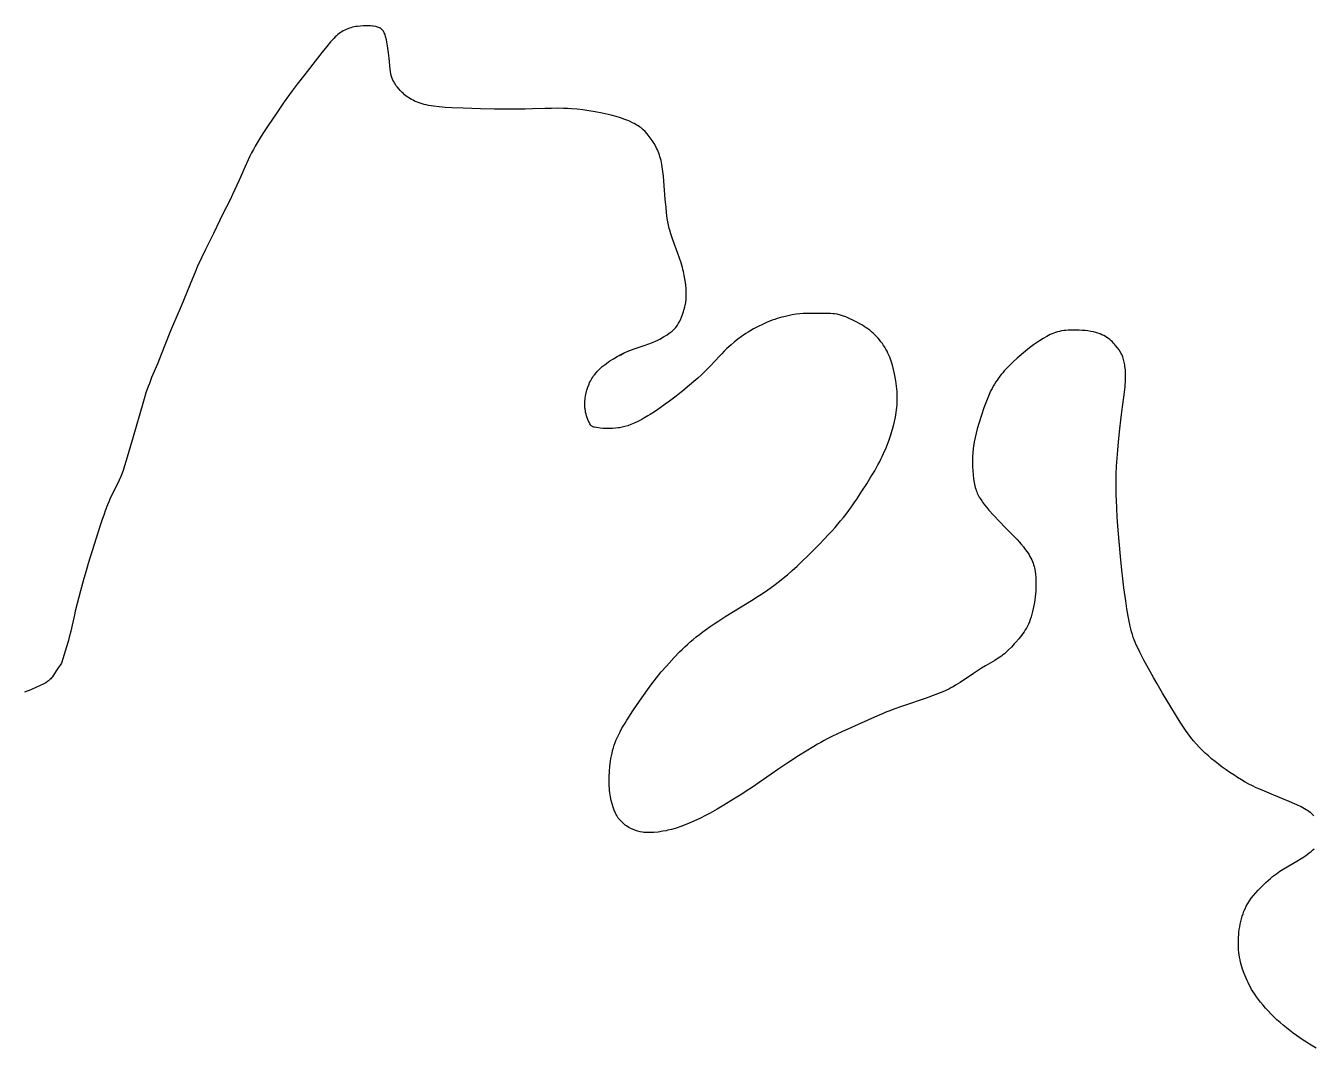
# Model space of a CAD drawing. Header units: millimetres. Extents: x 642261 to 742091, y 6812581 to 6930561.
# Drawn here: x 730612 to 732526, y 6910008 to 6911526 of the extents above; entities that cross this region are included whole.
import ezdxf

# ---------------------------------------------------------------- set-up
doc = ezdxf.new("R2010")
doc.units = ezdxf.units.MM
doc.layers.add('LimiteAreaMunicipio', color=10, linetype='Continuous')
doc.layers.add('LimiteRegional', color=10, linetype='Continuous')

# ---------------------------------------------------------------- blocks, each defined once
blk = doc.blocks.new('compartilhadora_AUTOCAD_OD_1_FMEBLOCK1')
at = {"layer": 'LimiteAreaMunicipio', "color": 7, "linetype": 'Continuous'}
for points in [[(7998.95305, 3128.81465), (7994.13215, 3131.66895), (7989.35445, 3134.62255), (7984.57845, 3137.69165), (7979.76225, 3140.89235), (7974.87595, 3144.23745), (7969.93655, 3147.72375), (7964.97285, 3151.34425), (7960.01345, 3155.09255), (7955.08715, 3158.96155), (7950.22285, 3162.94445), (7945.44915, 3167.03445), (7940.79485, 3171.22475), (7936.28695, 3175.50395), (7931.94605, 3179.84285), (7927.79065, 3184.20705), (7923.83955, 3188.56265), (7920.11145, 3192.87565), (7916.62495, 3197.11205), (7913.39895, 3201.23775), (7910.45205, 3205.21895), (7907.79475, 3209.03155), (7905.40445, 3212.69165), (7903.25045, 3216.22575), (7901.30185, 3219.66045), (7899.52795, 3223.02165), (7897.89795, 3226.33605), (7896.38115, 3229.62985), (7893.56995, 3236.25655), (7892.25245, 3239.61485), (7889.82525, 3246.42175), (7888.73075, 3249.86845), (7887.72565, 3253.34275), (7886.81775, 3256.84385), (7886.01445, 3260.37055), (7885.32195, 3263.92295), (7884.74105, 3267.50335), (7884.27085, 3271.11505), (7883.91055, 3274.76095), (7883.65925, 3278.44425), (7883.51655, 3282.16805), (7883.48135, 3285.93545), (7883.55295, 3289.74965), (7883.73095, 3293.61095), (7884.01655, 3297.50985), (7884.41125, 3301.43355), (7884.91675, 3305.36965), (7885.53445, 3309.30585), (7886.26595, 3313.22955), (7887.11285, 3317.12835), (7888.07675, 3320.98975), (7889.16405, 3324.80625), (7890.40115, 3328.58955), (7891.81935, 3332.35675), (7893.44995, 3336.12445), (7895.32405, 3339.90965), (7897.47315, 3343.72895), (7899.92845, 3347.59935), (7902.72125, 3351.53745), (7905.86395, 3355.54785), (7909.29335, 3359.58515), (7912.92735, 3363.59145), (7916.68405, 3367.50915), (7920.48125, 3371.28035), (7924.23695, 3374.84745), (7927.86905, 3378.15245), (7931.29555, 3381.13775), (7934.45675, 3383.76445), (7937.38255, 3386.06945), (7940.12525, 3388.10845), (7942.73735, 3389.93715), (7945.27105, 3391.61145), (7950.31265, 3394.71945), (7964.45135, 3403.05825), (7970.62695, 3406.79845), (7976.87815, 3410.73135), (7983.02935, 3414.81485), (7988.79955, 3418.94675), (7991.44575, 3420.99415), (7993.88135, 3423.00975), (7996.06805, 3424.97865)], [(7995.88405, 3473.81875), (7994.59765, 3475.20355), (7993.20035, 3476.56685), (7991.68725, 3477.91045), (7990.05345, 3479.23645), (7988.29095, 3480.54835), (7986.37925, 3481.85625), (7984.29485, 3483.17225), (7982.01415, 3484.50765), (7979.51355, 3485.87445), (7976.76975, 3487.28445), (7970.45755, 3490.28085), (7966.85155, 3491.88785), (7958.82695, 3495.31375), (7936.12285, 3504.50475), (7915.29825, 3513.41905), (7910.04695, 3515.85085), (7904.70455, 3518.45285), (7899.26385, 3521.25285), (7893.71735, 3524.27885), (7888.06635, 3527.54825), (7882.34435, 3531.03835), (7876.59345, 3534.71605), (7870.85555, 3538.54825), (7865.17255, 3542.50215), (7859.58655, 3546.54465), (7854.13935, 3550.64255), (7848.87295, 3554.76305), (7843.81885, 3558.88475), (7838.96665, 3563.03255), (7834.29515, 3567.24315), (7829.78345, 3571.55295), (7825.41065, 3575.99875), (7821.15575, 3580.61715), (7816.99785, 3585.44475), (7812.91575, 3590.51815), (7808.89375, 3595.85735), (7804.93655, 3601.41615), (7801.05395, 3607.13185), (7797.25575, 3612.94165), (7789.95175, 3624.59265), (7783.10315, 3635.86725), (7770.85575, 3656.23035), (7762.61815, 3670.21585), (7757.40435, 3679.31655), (7749.95135, 3692.73135), (7743.09895, 3705.47555), (7737.02345, 3717.16435), (7733.44345, 3724.52595), (7731.79475, 3728.17295), (7730.24025, 3731.84055), (7728.78005, 3735.56105), (7727.41395, 3739.36685), (7726.14015, 3743.28845), (7724.94875, 3747.34885), (7723.82785, 3751.56925), (7722.76575, 3755.97045), (7721.75065, 3760.57365), (7719.81385, 3770.47125), (7717.92605, 3781.42115), (7716.06375, 3793.37055), (7715.15605, 3799.63755), (7713.41715, 3812.58425), (7711.82025, 3825.85205), (7710.39715, 3839.20135), (7708.51365, 3859.17425), (7705.11715, 3898.24485), (7703.63095, 3917.45105), (7702.83555, 3930.33455), (7702.25605, 3943.34705), (7702.05655, 3949.86345), (7701.85265, 3962.80565), (7701.92805, 3975.47995), (7702.07765, 3981.66125), (7702.60365, 3993.68315), (7703.39675, 4005.48275), (7704.40985, 4017.37115), (7705.59595, 4029.65945), (7707.59655, 4049.03725), (7709.00895, 4061.92505), (7710.42915, 4074.14485), (7711.80925, 4085.16195), (7714.20245, 4103.38395), (7715.07495, 4111.08425), (7715.39935, 4114.69405), (7715.63955, 4118.18015), (7715.88065, 4124.78775), (7715.89135, 4127.90335), (7715.71725, 4133.74315), (7715.54245, 4136.46165), (7715.04045, 4141.48355), (7714.71625, 4143.79685), (7713.91285, 4148.08875), (7713.42975, 4150.09305), (7712.29065, 4153.88205), (7711.63085, 4155.69225), (7710.11955, 4159.20125), (7709.26235, 4160.91635), (7707.33005, 4164.30755), (7706.24905, 4165.99925), (7703.84275, 4169.41405), (7701.08975, 4172.89815), (7699.57385, 4174.64855), (7697.95985, 4176.39005), (7696.24375, 4178.11195), (7694.42165, 4179.80355), (7692.48965, 4181.45375), (7690.44385, 4183.05225), (7688.27735, 4184.58835), (7685.97145, 4186.05385), (7683.50465, 4187.44105), (7680.85525, 4188.74175), (7678.00185, 4189.94845), (7674.92255, 4191.05315), (7671.59605, 4192.04815), (7668.00065, 4192.92535), (7664.12965, 4193.67865), (7660.03585, 4194.30845), (7655.78705, 4194.81675), (7651.45095, 4195.20535), (7647.09515, 4195.47625), (7642.78745, 4195.63155), (7638.59555, 4195.67305), (7634.58715, 4195.60275), (7630.81435, 4195.42235), (7627.26725, 4195.13205), (7623.91995, 4194.73175), (7620.74685, 4194.22155), (7617.72225, 4193.60115), (7614.82035, 4192.87065), (7612.01585, 4192.02995), (7609.28275, 4191.07895), (7606.59735, 4190.01785), (7603.94335, 4188.84745), (7601.30635, 4187.56915), (7598.67195, 4186.18355), (7593.35345, 4183.09605), (7587.87275, 4179.59375), (7582.14525, 4175.68805), (7579.19925, 4173.59035), (7573.18565, 4169.11915), (7570.13555, 4166.75135), (7563.99205, 4161.76635), (7557.85655, 4156.48615), (7554.82555, 4153.76995), (7548.91085, 4148.26895), (7546.05655, 4145.51755), (7540.62765, 4140.09595), (7535.64105, 4134.84045), (7533.30715, 4132.23625), (7531.07045, 4129.61635), (7528.92405, 4126.95715), (7526.86095, 4124.23535), (7524.87465, 4121.42715), (7522.95785, 4118.50915), (7521.10455, 4115.46355), (7519.31105, 4112.29535), (7517.57455, 4109.01535), (7515.89205, 4105.63445), (7514.26045, 4102.16325), (7511.13875, 4094.99355), (7508.18665, 4087.59365), (7505.40025, 4080.08575), (7501.56405, 4068.96085), (7498.18685, 4058.46485), (7495.30165, 4048.72845), (7493.65295, 4042.42705), (7492.22405, 4036.09435), (7491.01575, 4029.61925), (7490.49535, 4026.34825), (7489.62465, 4019.81355), (7488.98425, 4013.38765), (7488.57815, 4007.18465), (7488.46195, 4004.17535), (7488.39495, 3998.27995), (7488.53695, 3992.46155), (7488.87415, 3986.61505), (7489.39475, 3980.68425), (7490.09545, 3974.80765), (7490.97495, 3969.17255), (7491.48135, 3966.50415), (7492.62765, 3961.57525), (7493.27275, 3959.31745), (7493.97295, 3957.17265), (7494.73375, 3955.11985), (7495.56065, 3953.13865), (7496.45915, 3951.20825), (7498.49275, 3947.41765), (7499.63695, 3945.52005), (7502.16205, 3941.69985), (7503.52925, 3939.78155), (7506.43845, 3935.93875), (7509.53485, 3932.10155), (7512.77355, 3928.27785), (7519.66935, 3920.56465), (7529.09955, 3910.51165), (7537.03285, 3902.34965), (7548.82205, 3890.63455), (7554.64295, 3884.62685), (7558.50675, 3880.38275), (7560.41475, 3878.18415), (7564.13555, 3873.64545), (7565.92915, 3871.31005), (7569.33535, 3866.51905), (7570.92915, 3864.06975), (7572.43885, 3861.59535), (7573.85675, 3859.10685), (7575.17505, 3856.61575), (7576.38595, 3854.13275), (7577.48175, 3851.66915), (7578.45455, 3849.23605), (7579.29675, 3846.84445), (7580.00425, 3844.50075), (7580.58845, 3842.19275), (7581.06485, 3839.90375), (7581.44825, 3837.61665), (7581.99805, 3832.98085), (7582.35975, 3828.14985), (7582.61855, 3822.97925), (7582.71215, 3817.28615), (7582.66605, 3814.18345), (7582.32605, 3807.34525), (7582.00735, 3803.56165), (7581.57565, 3799.51875), (7581.03165, 3795.27135), (7580.37865, 3790.88965), (7579.62005, 3786.44435), (7578.75915, 3782.00565), (7577.79925, 3777.64435), (7576.74375, 3773.43045), (7575.59595, 3769.43495), (7574.35855, 3765.71035), (7573.03165, 3762.23935), (7571.61485, 3758.98685), (7570.10765, 3755.91795), (7568.50965, 3752.99765), (7566.82025, 3750.19085), (7565.03915, 3747.46255), (7563.16575, 3744.77765), (7561.20245, 3742.10935), (7557.06625, 3736.84885), (7552.76425, 3731.77475), (7550.59375, 3729.33925), (7546.29965, 3724.73495), (7542.13315, 3720.53995), (7540.06775, 3718.58175), (7535.87655, 3714.89235), (7533.71205, 3713.14045), (7531.47605, 3711.43675), (7529.14915, 3709.77075), (7526.71735, 3708.13255), (7521.57305, 3704.90295), (7507.65235, 3696.68445), (7501.89045, 3693.15855), (7496.00555, 3689.42755), (7489.91835, 3685.46235), (7469.99125, 3672.23555), (7463.10805, 3667.91085), (7459.71695, 3665.89955), (7456.38855, 3664.02965), (7453.13655, 3662.32245), (7449.94205, 3660.76015), (7446.77805, 3659.31605), (7440.43275, 3656.67405), (7433.88385, 3654.18035), (7419.46785, 3648.91905), (7407.50395, 3644.66905), (7399.10125, 3641.77165), (7381.63985, 3635.88605), (7372.81065, 3632.80085), (7364.07475, 3629.54465), (7359.77415, 3627.83675), (7355.51195, 3626.07715), (7347.04445, 3622.42405), (7294.31215, 3598.80725), (7285.66535, 3594.82135), (7281.33435, 3592.75725), (7272.44395, 3588.31135), (7267.79905, 3585.85935), (7262.96425, 3583.20805), (7257.89685, 3580.32215), (7252.57425, 3577.18255), (7241.41615, 3570.33585), (7230.09625, 3563.13455), (7214.18295, 3552.72285), (7200.85155, 3543.81165), (7189.33195, 3535.95505), (7160.23115, 3515.79115), (7153.84445, 3511.49415), (7145.65715, 3506.23645), (7133.28735, 3498.64265), (7118.89285, 3489.69925), (7109.08875, 3483.85445), (7105.66115, 3481.90015), (7098.64355, 3478.04075), (7091.52405, 3474.30245), (7084.44035, 3470.75115), (7074.16015, 3465.90935), (7067.60755, 3463.04395), (7061.29725, 3460.47575), (7055.22925, 3458.20995), (7049.40265, 3456.24775), (7046.57845, 3455.37535), (7041.10485, 3453.83395), (7035.85985, 3452.54565), (7033.32135, 3451.98955), (7028.41055, 3451.04065), (7021.46945, 3449.99355), (7015.05485, 3449.34885), (7009.15135, 3449.06925), (7005.42675, 3449.10295), (7003.60715, 3449.19205), (7000.01885, 3449.52485), (6998.23685, 3449.77295), (6994.67285, 3450.44505), (6991.08135, 3451.37025), (6989.26495, 3451.93455), (6985.57015, 3453.28065), (6981.78825, 3454.92915), (6978.00075, 3456.87495), (6974.31245, 3459.10675), (6972.53815, 3460.32645), (6970.82785, 3461.61355), (6969.19235, 3462.96705), (6967.63325, 3464.38725), (6966.14985, 3465.87485), (6964.74145, 3467.43055), (6963.40745, 3469.05505), (6962.14705, 3470.74885), (6960.95965, 3472.51295), (6959.84445, 3474.34785), (6958.79995, 3476.25435), (6957.82085, 3478.23375), (6956.03405, 3482.41675), (6954.43445, 3486.90795), (6952.97255, 3491.71805), (6951.61895, 3496.86275), (6950.42495, 3502.37635), (6949.91025, 3505.28325), (6949.46225, 3508.29685), (6949.08995, 3511.42195), (6948.80235, 3514.66315), (6948.60605, 3518.02255), (6948.49775, 3521.48955), (6948.47205, 3525.05165), (6948.64635, 3532.40835), (6949.08505, 3539.98805), (6949.74725, 3547.68745), (6950.66595, 3555.44535), (6951.25485, 3559.33945), (6951.94855, 3563.24055), (6952.76075, 3567.14615), (6953.70525, 3571.05405), (6954.79595, 3574.96155), (6956.04475, 3578.86945), (6957.45615, 3582.78915), (6959.03285, 3586.73505), (6960.77755, 3590.72145), (6962.69295, 3594.76295), (6964.78175, 3598.87395), (6967.04655, 3603.06865), (6969.49025, 3607.36155), (6972.11025, 3611.76095), (6974.88435, 3616.24985), (6977.78485, 3620.80535), (6983.85515, 3630.02415), (6990.10135, 3639.23295), (6999.38515, 3652.67525), (7005.57145, 3661.40625), (7011.95725, 3670.08685), (7018.71955, 3678.83515), (7022.28975, 3683.26495), (7025.97525, 3687.71725), (7033.60115, 3696.59305), (7037.49585, 3700.96875), (7045.33385, 3709.47555), (7053.09585, 3717.50555), (7056.96025, 3721.33605), (7060.86955, 3725.07945), (7064.86865, 3728.76505), (7069.00225, 3732.42195), (7073.31525, 3736.07935), (7077.85245, 3739.76645), (7082.65875, 3743.51235), (7087.76235, 3747.33665), (7093.12545, 3751.22055), (7098.69385, 3755.13535), (7104.41315, 3759.05275), (7110.22895, 3762.94415), (7121.93325, 3770.53505), (7133.38185, 3777.68845), (7160.08065, 3793.93515), (7170.08005, 3800.24565), (7174.95015, 3803.44525), (7184.39755, 3809.91915), (7193.38115, 3816.41315), (7201.81345, 3822.83105), (7209.61645, 3829.08485), (7213.31355, 3832.16965), (7220.52315, 3838.42955), (7227.79885, 3845.05245), (7235.51515, 3852.33025), (7243.93445, 3860.46355), (7252.87205, 3869.29295), (7262.03125, 3878.56715), (7266.60125, 3883.29285), (7275.54435, 3892.77445), (7279.88975, 3897.52455), (7284.16135, 3902.31165), (7288.36825, 3907.16115), (7292.52015, 3912.09865), (7296.62645, 3917.14975), (7300.69665, 3922.33995), (7304.74015, 3927.69465), (7308.76105, 3933.22555), (7312.74145, 3938.88865), (7316.65805, 3944.62645), (7324.20715, 3956.09435), (7331.22195, 3967.16695), (7337.52255, 3977.39815), (7343.07335, 3986.71105), (7347.98305, 3995.39685), (7350.23345, 3999.60075), (7352.36655, 4003.76345), (7354.39695, 4007.92305), (7356.33585, 4012.10725), (7359.93475, 4020.47085), (7361.58795, 4024.59475), (7364.58465, 4032.58735), (7367.14615, 4040.05435), (7369.26515, 4046.86555), (7371.01565, 4053.26095), (7372.49135, 4059.57265), (7373.78625, 4066.13295), (7374.95735, 4073.19615), (7375.47065, 4076.90295), (7375.91435, 4080.70385), (7376.27275, 4084.58175), (7376.52995, 4088.51965), (7376.67005, 4092.50035), (7376.67685, 4096.50705), (7376.54065, 4100.52205), (7376.27405, 4104.52715), (7375.89575, 4108.50295), (7375.42425, 4112.43065), (7374.27645, 4120.06565), (7372.31685, 4130.68915), (7370.93865, 4137.15735), (7369.40355, 4143.29265), (7368.54445, 4146.28535), (7367.60685, 4149.25475), (7366.57775, 4152.22065), (7365.44595, 4155.19805), (7364.20815, 4158.18155), (7362.86305, 4161.16095), (7361.40905, 4164.12605), (7359.84505, 4167.06615), (7358.16955, 4169.97135), (7356.38115, 4172.83115), (7354.47845, 4175.63515), (7352.46165, 4178.37405), (7350.33675, 4181.04135), (7348.11135, 4183.63165), (7345.79305, 4186.13945), (7343.38945, 4188.55925), (7340.90805, 4190.88545), (7338.35635, 4193.11265), (7335.74215, 4195.23535), (7333.07295, 4197.25005), (7330.35695, 4199.16155), (7327.60235, 4200.97695), (7324.81755, 4202.70275), (7322.01055, 4204.34605), (7316.36385, 4207.41275), (7310.72995, 4210.22915), (7305.21905, 4212.78715), (7299.98335, 4215.01795), (7295.17725, 4216.84945), (7290.94375, 4218.21465), (7289.02255, 4218.72215), (7287.17285, 4219.12955), (7283.50105, 4219.69495), (7281.58525, 4219.87945), (7277.36015, 4220.11695), (7267.08155, 4220.35165), (7247.36085, 4220.46075), (7242.16855, 4220.40285), (7236.99005, 4220.18825), (7231.70055, 4219.74665), (7226.21735, 4219.04535), (7220.50015, 4218.08835), (7214.51035, 4216.88095), (7208.20965, 4215.42625), (7204.93125, 4214.59255), (7198.09775, 4212.64215), (7194.53455, 4211.49685), (7190.86805, 4210.21875), (7187.09415, 4208.79355), (7183.20865, 4207.20665), (7179.21565, 4205.45065), (7175.15055, 4203.54515), (7171.05735, 4201.51705), (7166.97965, 4199.39285), (7162.96105, 4197.19925), (7159.04535, 4194.96295), (7155.27625, 4192.71065), (7151.69745, 4190.46895), (7148.34235, 4188.25995), (7145.20265, 4186.08785), (7139.49515, 4181.85295), (7134.42635, 4177.76105), (7129.84765, 4173.80915), (7123.59355, 4168.08555), (7119.66275, 4164.28325), (7115.79125, 4160.38075), (7111.86825, 4156.28685), (7099.40675, 4142.98625), (7094.99915, 4138.40875), (7090.40225, 4133.79265), (7085.50805, 4129.06935), (7080.20635, 4124.16725), (7074.39315, 4119.01915), (7068.10415, 4113.65515), (7058.16485, 4105.48525), (7048.15865, 4097.55995), (7038.39795, 4090.12135), (7031.95735, 4085.40195), (7022.26145, 4078.61545), (7015.76465, 4074.29395), (7009.32565, 4070.20355), (7006.15365, 4068.26565), (6999.95625, 4064.64575), (6996.95095, 4062.97895), (6991.16605, 4059.95105), (6985.72805, 4057.34405), (6980.69205, 4055.17435), (6976.10805, 4053.45655), (6971.91295, 4052.15765), (6967.92975, 4051.19675), (6963.97705, 4050.49185), (6961.95505, 4050.20955), (6957.74715, 4049.75015), (6953.35775, 4049.43935), (6948.84715, 4049.29355), (6946.56535, 4049.28765), (6941.98955, 4049.41915), (6939.72865, 4049.55315), (6935.38505, 4049.93085), (6929.69735, 4050.69005), (6926.74625, 4051.26375), (6925.54885, 4051.57485), (6924.50835, 4051.92045), (6923.60145, 4052.31485), (6922.80465, 4052.77245), (6922.09455, 4053.30785), (6921.44775, 4053.93535), (6920.84095, 4054.66945), (6919.68275, 4056.47935), (6918.57955, 4058.67465), (6917.52055, 4061.15575), (6915.99175, 4065.19925), (6915.02745, 4068.01315), (6914.15955, 4070.90665), (6913.43755, 4073.87455), (6913.14665, 4075.38465), (6912.72455, 4078.45985), (6912.58915, 4080.03275), (6912.45615, 4083.26895), (6912.55935, 4088.41215), (6913.00035, 4093.98255), (6913.54185, 4097.94365), (6913.90565, 4099.99845), (6914.84995, 4104.25665), (6915.44155, 4106.45715), (6916.86115, 4110.93795), (6918.57825, 4115.41045), (6919.54145, 4117.60065), (6920.57065, 4119.73715), (6921.66315, 4121.80285), (6922.81725, 4123.78535), (6924.03455, 4125.69155), (6925.31815, 4127.53305), (6926.67025, 4129.32165), (6929.59235, 4132.78675), (6931.16765, 4134.48655), (6934.56105, 4137.87715), (6938.31015, 4141.27915), (6942.46405, 4144.67835), (6947.07215, 4148.05845), (6949.56205, 4149.73605), (6954.88405, 4153.04015), (6960.42115, 4156.18735), (6965.86015, 4159.06475), (6970.88735, 4161.55945), (6975.30595, 4163.60675), (6979.38395, 4165.33485), (6985.70375, 4167.71385), (7001.88565, 4173.26175), (7007.56975, 4175.29595), (7012.80695, 4177.31975), (7017.47885, 4179.31525), (7019.63855, 4180.31005), (7023.68485, 4182.31185), (7029.30495, 4185.39435), (7034.54975, 4188.60655), (7037.78015, 4190.80525), (7039.29905, 4191.91775), (7042.11815, 4194.16345), (7043.41775, 4195.30275), (7045.81945, 4197.65105), (7046.93115, 4198.87505), (7049.00045, 4201.46055), (7049.96755, 4202.83715), (7051.79025, 4205.79095), (7052.65425, 4207.37605), (7054.30835, 4210.78135), (7055.89195, 4214.52455), (7057.43605, 4218.63175), (7058.91855, 4223.04385), (7059.61315, 4225.31965), (7060.86055, 4229.91915), (7061.39385, 4232.20595), (7062.23355, 4236.66515), (7062.76885, 4240.93655), (7063.04705, 4245.04605), (7063.10535, 4247.04935), (7063.09165, 4250.97125), (7062.81085, 4256.74995), (7062.23265, 4262.73905), (7061.35555, 4269.34555), (7060.08155, 4276.87975), (7058.89035, 4282.49885), (7058.16325, 4285.50355), (7057.33565, 4288.64585), (7055.37445, 4295.31965), (7053.09925, 4302.33745), (7050.63655, 4309.47095), (7043.31515, 4329.58015), (7040.23475, 4338.47465), (7038.55985, 4343.95645), (7037.84675, 4346.57205), (7036.63655, 4351.60015), (7035.66905, 4356.42475), (7034.88895, 4361.12525), (7034.24485, 4365.77685), (7033.69965, 4370.43375), (7032.99555, 4377.53805), (7031.88625, 4390.23195), (7029.88925, 4416.58805), (7029.22755, 4424.05645), (7028.42825, 4431.31015), (7027.96515, 4434.76615), (7026.89295, 4441.30685), (7025.60335, 4447.39355), (7024.86835, 4450.28225), (7024.06865, 4453.07595), (7023.20085, 4455.78105), (7022.26255, 4458.40345), (7021.25595, 4460.94845), (7020.18435, 4463.42155), (7019.05105, 4465.82785), (7017.85925, 4468.17245), (7015.31355, 4472.69835), (7012.57355, 4477.03895), (7009.67035, 4481.19025), (7008.16855, 4483.17955), (7005.08675, 4486.95365), (7001.93045, 4490.41275), (6998.71165, 4493.52515), (6997.05435, 4494.96415), (6995.34775, 4496.33555), (6993.57845, 4497.64735), (6991.73325, 4498.90775), (6989.79885, 4500.12475), (6985.61605, 4502.45785), (6983.38075, 4503.57735), (6978.74625, 4505.70005), (6976.39935, 4506.69365), (6971.77725, 4508.52125), (6965.32085, 4510.81555), (6958.88975, 4512.75375), (6951.28785, 4514.68575), (6938.28555, 4517.59805), (6927.79905, 4519.73635), (6918.16715, 4521.50415), (6909.48845, 4522.82855), (6901.06995, 4523.78175), (6892.36025, 4524.43165), (6886.41615, 4524.71815), (6880.43895, 4524.90015), (6871.56135, 4525.00205), (6863.05605, 4524.94335), (6862.05255, 4524.92045), (6852.86115, 4524.71055), (6834.84905, 4524.07935), (6823.71955, 4523.75825), (6809.47465, 4523.55565), (6798.09055, 4523.56745), (6778.39265, 4523.87295), (6757.40215, 4524.40515), (6731.34015, 4525.19835), (6714.60535, 4525.86885), (6704.69915, 4526.44875), (6695.70965, 4527.19885), (6687.56565, 4528.15985), (6683.78815, 4528.72845), (6680.19515, 4529.36035), (6676.77765, 4530.05895), (6673.52675, 4530.82765), (6670.43345, 4531.66995), (6667.48905, 4532.58815), (6664.68565, 4533.57995), (6662.01595, 4534.64185), (6659.47205, 4535.77045), (6657.04665, 4536.96235), (6654.73205, 4538.21405), (6652.52065, 4539.52215), (6650.40505, 4540.88325), (6648.37805, 4542.29395), (6646.43555, 4543.75165), (6644.57405, 4545.25385), (6642.78985, 4546.79795), (6641.07925, 4548.38145), (6637.86485, 4551.65685), (6636.35385, 4553.34355), (6633.52235, 4556.78775), (6632.21675, 4558.52005), (6629.86965, 4561.93765), (6627.93125, 4565.20205), (6627.13675, 4566.74285), (6626.46625, 4568.20975), (6625.44765, 4570.96835), (6624.75725, 4573.59585), (6624.27245, 4576.21515), (6623.31275, 4583.38445), (6621.66225, 4599.39085), (6620.68125, 4607.48775), (6619.09765, 4617.66455), (6617.43615, 4626.84985), (6616.32425, 4631.62275), (6615.43495, 4634.48265), (6614.36765, 4637.07665), (6613.74895, 4638.26945), (6613.06355, 4639.39015), (6612.30375, 4640.43635), (6611.46215, 4641.40635), (6610.53095, 4642.29795), (6609.50275, 4643.10905), (6608.37325, 4643.83875), (6607.15155, 4644.49005), (6605.85005, 4645.06695), (6604.48095, 4645.57375), (6603.05695, 4646.01455), (6601.59015, 4646.39345), (6598.57815, 4646.98215), (6597.05355, 4647.19995), (6593.93835, 4647.49795), (6590.65245, 4647.63085), (6587.09675, 4647.62075), (6583.17635, 4647.48765), (6578.89395, 4647.20385), (6574.35005, 4646.69445), (6572.01275, 4646.33115), (6569.64925, 4645.88255), (6567.27265, 4645.33905), (6564.89595, 4644.69305), (6562.53085, 4643.94525), (6560.18915, 4643.09855), (6557.88255, 4642.15545), (6555.62275, 4641.11885), (6553.42145, 4639.99155), (6551.29035, 4638.77615), (6549.24125, 4637.47545), (6547.27545, 4636.08465), (6545.35375, 4634.56795), (6543.42655, 4632.88205), (6541.44425, 4630.98365), (6539.35735, 4628.82935), (6537.11625, 4626.37615), (6534.67135, 4623.58035), (6528.98835, 4616.80575), (6522.29605, 4608.58445), (6514.95105, 4599.40295), (6496.08565, 4575.42315), (6485.07295, 4561.06765), (6477.57685, 4551.00145), (6473.71795, 4545.70775), (6465.74325, 4534.52935), (6453.58555, 4516.97105), (6441.97975, 4499.67915), (6434.93415, 4488.87185), (6431.63505, 4483.67405), (6425.45235, 4473.55735), (6422.55595, 4468.58545), (6419.78125, 4463.63555), (6417.12175, 4458.68135), (6414.57035, 4453.70295), (6412.11725, 4448.70825), (6407.46275, 4438.72815), (6398.61255, 4418.29765), (6388.87185, 4396.88435), (6385.16975, 4388.98475), (6380.03945, 4378.57695), (6372.61955, 4364.24265), (6370.00975, 4359.05745), (6360.39105, 4339.07665), (6348.70335, 4315.50655), (6342.68905, 4302.98255), (6337.04265, 4290.54725), (6333.26805, 4281.84125), (6329.31165, 4272.43635), (6312.39615, 4231.18225), (6299.53325, 4201.54725), (6295.77345, 4191.81575), (6283.01635, 4159.54345), (6277.65035, 4146.48805), (6268.70105, 4125.26895), (6265.24125, 4116.45965), (6263.55345, 4111.86515), (6260.26905, 4102.20495), (6258.66135, 4097.16175), (6255.48345, 4086.72365), (6241.04935, 4037.10115), (6231.03565, 4002.04775), (6228.56465, 3993.82675), (6226.26375, 3986.75715), (6224.06175, 3980.71875), (6222.95485, 3977.95425), (6220.64065, 3972.65875), (6218.07505, 3967.30845), (6210.25715, 3951.70055), (6206.78635, 3944.25425), (6205.02625, 3940.22515), (6203.26545, 3935.98485), (6199.77425, 3927.00905), (6198.05885, 3922.35615), (6194.72665, 3912.92655), (6191.57605, 3903.60695), (6188.64195, 3894.63525), (6183.12375, 3877.11995), (6174.43495, 3848.72955), (6171.27805, 3838.09085), (6167.99025, 3826.68805), (6162.90105, 3808.27565), (6158.03635, 3789.67125), (6155.17275, 3778.03125), (6153.90465, 3772.61715), (6148.46175, 3748.46265), (6146.21825, 3739.27805), (6144.98505, 3734.60895), (6142.31365, 3725.09705), (6134.81705, 3700.62985), (6132.81445, 3698.04445), (6129.79865, 3693.92035), (6127.72145, 3690.78925), (6124.56645, 3685.58705), (6122.81645, 3682.87755), (6120.87255, 3680.17275), (6119.82975, 3678.86745), (6118.74085, 3677.61805), (6117.60635, 3676.44285), (6116.42765, 3675.35545), (6115.20805, 3674.35105), (6113.95105, 3673.42035), (6111.34025, 3671.74295), (6107.23765, 3669.54705), (6102.99595, 3667.53895), (6090.00955, 3661.64645), (6086.89165, 3660.33135), (6083.49945, 3659.06135), (6079.78745, 3657.86165)]]:
    blk.add_lwpolyline(points, dxfattribs=at)

msp = doc.modelspace()

# ---------------------------------------------------------------- linework, layer by layer
at = {"layer": 'LimiteRegional', "color": 7, "linetype": 'Continuous'}
for points in [[(732526.6641, 6910352.5761), (732525.3777, 6910353.9609), (732523.9804, 6910355.3242), (732522.4673, 6910356.6678), (732520.8335, 6910357.9938), (732519.071, 6910359.3057), (732517.1593, 6910360.6136), (732515.0749, 6910361.9296), (732512.7942, 6910363.265), (732510.2936, 6910364.6318), (732507.5498, 6910366.0418), (732501.2376, 6910369.0382), (732497.6316, 6910370.6452), (732489.607, 6910374.0711), (732466.9029, 6910383.2621), (732446.0783, 6910392.1764), (732440.827, 6910394.6082), (732435.4846, 6910397.2102), (732430.0439, 6910400.0102), (732424.4974, 6910403.0362), (732418.8464, 6910406.3056), (732413.1244, 6910409.7957), (732407.3735, 6910413.4734), (732401.6356, 6910417.3056), (732395.9526, 6910421.2595), (732390.3666, 6910425.302), (732384.9194, 6910429.3999), (732379.653, 6910433.5204), (732374.5989, 6910437.6421), (732369.7467, 6910441.7899), (732365.0752, 6910446.0005), (732360.5635, 6910450.3103), (732356.1907, 6910454.7561), (732351.9358, 6910459.3745), (732347.7779, 6910464.2021), (732343.6958, 6910469.2755), (732339.6738, 6910474.6147), (732335.7166, 6910480.1735), (732331.834, 6910485.8892), (732328.0358, 6910491.699), (732320.7318, 6910503.35), (732313.8832, 6910514.6246), (732301.6358, 6910534.9877), (732293.3982, 6910548.9732), (732288.1844, 6910558.0739), (732280.7314, 6910571.4887), (732273.879, 6910584.2329), (732267.8035, 6910595.9217), (732264.2235, 6910603.2833), (732262.5748, 6910606.9303), (732261.0203, 6910610.5979), (732259.5601, 6910614.3184), (732258.194, 6910618.1242), (732256.9202, 6910622.0458), (732255.7288, 6910626.1062), (732254.6079, 6910630.3266), (732253.5458, 6910634.7278), (732252.5307, 6910639.331), (732250.5939, 6910649.2286), (732248.7061, 6910660.1785), (732246.8438, 6910672.1279), (732245.9361, 6910678.3949), (732244.1972, 6910691.3416), (732242.6003, 6910704.6094), (732241.1772, 6910717.9587), (732239.2937, 6910737.9316), (732235.8972, 6910777.0022), (732234.411, 6910796.2084), (732233.6156, 6910809.0919), (732233.0361, 6910822.1044), (732232.8366, 6910828.6208), (732232.6327, 6910841.563), (732232.7081, 6910854.2373), (732232.8577, 6910860.4186), (732233.3837, 6910872.4405), (732234.1768, 6910884.2401), (732235.1899, 6910896.1285), (732236.376, 6910908.4168), (732238.3766, 6910927.7946), (732239.789, 6910940.6824), (732241.2092, 6910952.9022), (732242.5893, 6910963.9193), (732244.9825, 6910982.1413), (732245.855, 6910989.8416), (732246.1794, 6910993.4514), (732246.4196, 6910996.9375), (732246.6607, 6911003.5451), (732246.6714, 6911006.6607), (732246.4973, 6911012.5005), (732246.3225, 6911015.219), (732245.8205, 6911020.2409), (732245.4963, 6911022.5542), (732244.6929, 6911026.8461), (732244.2098, 6911028.8504), (732243.0707, 6911032.6394), (732242.4109, 6911034.4496), (732240.8996, 6911037.9586), (732240.0424, 6911039.6737), (732238.1101, 6911043.0649), (732237.0291, 6911044.7566), (732234.6228, 6911048.1714), (732231.8698, 6911051.6555), (732230.3539, 6911053.4059), (732228.7399, 6911055.1474), (732227.0238, 6911056.8693), (732225.2017, 6911058.5609), (732223.2697, 6911060.2111), (732221.2239, 6911061.8096), (732219.0574, 6911063.3457), (732216.7515, 6911064.8112), (732214.2847, 6911066.1984), (732211.6353, 6911067.4991), (732208.7819, 6911068.7058), (732205.7026, 6911069.8105), (732202.3761, 6911070.8055), (732198.7807, 6911071.6827), (732194.9097, 6911072.436), (732190.8159, 6911073.0658), (732186.5671, 6911073.5741), (732182.231, 6911073.9627), (732177.8752, 6911074.2336), (732173.5675, 6911074.3889), (732169.3756, 6911074.4304), (732165.3672, 6911074.3601), (732161.5944, 6911074.1797), (732158.0473, 6911073.8894), (732154.7, 6911073.4891), (732151.5269, 6911072.9789), (732148.5023, 6911072.3585), (732145.6004, 6911071.628), (732142.7959, 6911070.7873), (732140.0628, 6911069.8363), (732137.3774, 6911068.7752), (732134.7234, 6911067.6048), (732132.0864, 6911066.3265), (732129.452, 6911064.9409), (732124.1335, 6911061.8534), (732118.6528, 6911058.3511), (732112.9253, 6911054.4454), (732109.9793, 6911052.3477), (732103.9657, 6911047.8765), (732100.9156, 6911045.5087), (732094.7721, 6911040.5237), (732088.6366, 6911035.2435), (732085.6056, 6911032.5273), (732079.6909, 6911027.0263), (732076.8366, 6911024.2749), (732071.4077, 6911018.8533), (732066.4211, 6911013.5978), (732064.0872, 6911010.9936), (732061.8505, 6911008.3737), (732059.7041, 6911005.7145), (732057.641, 6911002.9927), (732055.6547, 6911000.1845), (732053.7379, 6910997.2665), (732051.8846, 6910994.2209), (732050.0911, 6910991.0527), (732048.3546, 6910987.7727), (732046.6721, 6910984.3918), (732045.0405, 6910980.9206), (732041.9188, 6910973.7509), (732038.9667, 6910966.351), (732036.1803, 6910958.8431), (732032.3441, 6910947.7182), (732028.9669, 6910937.2222), (732026.0817, 6910927.4858), (732024.433, 6910921.1844), (732023.0041, 6910914.8517), (732021.7958, 6910908.3766), (732021.2754, 6910905.1056), (732020.4047, 6910898.5709), (732019.7643, 6910892.145), (732019.3582, 6910885.942), (732019.242, 6910882.9327), (732019.175, 6910877.0373), (732019.317, 6910871.2189), (732019.6542, 6910865.3724), (732020.1748, 6910859.4416), (732020.8755, 6910853.565), (732021.755, 6910847.9299), (732022.2614, 6910845.2615), (732023.4077, 6910840.3326), (732024.0528, 6910838.0748), (732024.753, 6910835.93), (732025.5138, 6910833.8772), (732026.3407, 6910831.896), (732027.2392, 6910829.9656), (732029.2728, 6910826.175), (732030.417, 6910824.2774), (732032.9421, 6910820.4572), (732034.3093, 6910818.5389), (732037.2185, 6910814.6961), (732040.3149, 6910810.8589), (732043.5536, 6910807.0352), (732050.4494, 6910799.322), (732059.8796, 6910789.269), (732067.8129, 6910781.107), (732079.6021, 6910769.3919), (732085.423, 6910763.3842), (732089.2868, 6910759.1401), (732091.1948, 6910756.9415), (732094.9156, 6910752.4028), (732096.7092, 6910750.0674), (732100.1154, 6910745.2764), (732101.7092, 6910742.8271), (732103.2189, 6910740.3527), (732104.6368, 6910737.8642), (732105.9551, 6910735.3731), (732107.166, 6910732.8901), (732108.2618, 6910730.4265), (732109.2346, 6910727.9934), (732110.0768, 6910725.6018), (732110.7843, 6910723.2581), (732111.3685, 6910720.9501), (732111.8449, 6910718.6611), (732112.2283, 6910716.374), (732112.7781, 6910711.7382), (732113.1398, 6910706.9072), (732113.3986, 6910701.7366), (732113.4922, 6910696.0435), (732113.4461, 6910692.9408), (732113.1061, 6910686.1026), (732112.7874, 6910682.319), (732112.3557, 6910678.2761), (732111.8117, 6910674.0287), (732111.1587, 6910669.647), (732110.4001, 6910665.2017), (732109.5392, 6910660.763), (732108.5793, 6910656.4017), (732107.5238, 6910652.1878), (732106.376, 6910648.1923), (732105.1386, 6910644.4677), (732103.8117, 6910640.9967), (732102.3949, 6910637.7442), (732100.8877, 6910634.6753), (732099.2897, 6910631.755), (732097.6003, 6910628.9482), (732095.8192, 6910626.2199), (732093.9458, 6910623.535), (732091.9825, 6910620.8667), (732087.8463, 6910615.6062), (732083.5443, 6910610.5321), (732081.3738, 6910608.0966), (732077.0797, 6910603.4923), (732072.9132, 6910599.2973), (732070.8478, 6910597.3391), (732066.6566, 6910593.6497), (732064.4921, 6910591.8978), (732062.2561, 6910590.1941), (732059.9292, 6910588.5281), (732057.4974, 6910586.8899), (732052.3531, 6910583.6603), (732038.4324, 6910575.4418), (732032.6705, 6910571.9159), (732026.7856, 6910568.1849), (732020.6984, 6910564.2197), (732000.7713, 6910550.9929), (731993.8881, 6910546.6682), (731990.497, 6910544.6569), (731987.1686, 6910542.787), (731983.9166, 6910541.0798), (731980.7221, 6910539.5175), (731977.5581, 6910538.0734), (731971.2128, 6910535.4314), (731964.6639, 6910532.9377), (731950.2479, 6910527.6764), (731938.284, 6910523.4264), (731929.8813, 6910520.529), (731912.4199, 6910514.6434), (731903.5907, 6910511.5582), (731894.8548, 6910508.302), (731890.5542, 6910506.5941), (731886.292, 6910504.8345), (731877.8245, 6910501.1814), (731825.0922, 6910477.5646), (731816.4454, 6910473.5787), (731812.1144, 6910471.5146), (731803.224, 6910467.0687), (731798.5791, 6910464.6167), (731793.7443, 6910461.9654), (731788.6769, 6910459.0795), (731783.3543, 6910455.9399), (731772.1962, 6910449.0932), (731760.8763, 6910441.8919), (731744.963, 6910431.4802), (731731.6316, 6910422.569), (731720.112, 6910414.7124), (731691.0112, 6910394.5485), (731684.6245, 6910390.2515), (731676.4372, 6910384.9938), (731664.0674, 6910377.4), (731649.6729, 6910368.4566), (731639.8688, 6910362.6118), (731636.4412, 6910360.6575), (731629.4236, 6910356.7981), (731622.3041, 6910353.0598), (731615.2204, 6910349.5085), (731604.9402, 6910344.6667), (731598.3876, 6910341.8013), (731592.0773, 6910339.2331), (731586.0093, 6910336.9673), (731580.1827, 6910335.0051), (731577.3585, 6910334.1327), (731571.8849, 6910332.5913), (731566.6399, 6910331.303), (731564.1014, 6910330.7469), (731559.1906, 6910329.798), (731552.2495, 6910328.7509), (731545.8349, 6910328.1062), (731539.9314, 6910327.8266), (731536.2068, 6910327.8603), (731534.3872, 6910327.9494), (731530.7989, 6910328.2822), (731529.0169, 6910328.5303), (731525.4529, 6910329.2024), (731521.8614, 6910330.1276), (731520.045, 6910330.6919), (731516.3502, 6910332.038), (731512.5683, 6910333.6865), (731508.7808, 6910335.6323), (731505.0925, 6910337.8641), (731503.3182, 6910339.0838), (731501.6079, 6910340.3709), (731499.9724, 6910341.7244), (731498.4133, 6910343.1446), (731496.9299, 6910344.6322), (731495.5215, 6910346.1879), (731494.1875, 6910347.8124), (731492.9271, 6910349.5062), (731491.7397, 6910351.2703), (731490.6245, 6910353.1052), (731489.58, 6910355.0117), (731488.6009, 6910356.9911), (731486.8141, 6910361.1741), (731485.2145, 6910365.6653), (731483.7526, 6910370.4754), (731482.399, 6910375.6201), (731481.205, 6910381.1337), (731480.6903, 6910384.0406), (731480.2423, 6910387.0542), (731479.87, 6910390.1793), (731479.5824, 6910393.4205), (731479.3861, 6910396.7799), (731479.2778, 6910400.2469), (731479.2521, 6910403.809), (731479.4264, 6910411.1657), (731479.8651, 6910418.7454), (731480.5273, 6910426.4448), (731481.446, 6910434.2027), (731482.0349, 6910438.0968), (731482.7286, 6910441.9979), (731483.5408, 6910445.9035), (731484.4853, 6910449.8114), (731485.576, 6910453.7189), (731486.8248, 6910457.6268), (731488.2362, 6910461.5465), (731489.8129, 6910465.4924), (731491.5576, 6910469.4788), (731493.473, 6910473.5203), (731495.5618, 6910477.6313), (731497.8266, 6910481.826), (731500.2703, 6910486.1189), (731502.8903, 6910490.5183), (731505.6644, 6910495.0072), (731508.5649, 6910499.5627), (731514.6352, 6910508.7815), (731520.8814, 6910517.9903), (731530.1652, 6910531.4326), (731536.3515, 6910540.1636), (731542.7373, 6910548.8442), (731549.4996, 6910557.5925), (731553.0698, 6910562.0223), (731556.7553, 6910566.4746), (731564.3812, 6910575.3504), (731568.2759, 6910579.7261), (731576.1139, 6910588.2329), (731583.8759, 6910596.2629), (731587.7403, 6910600.0934), (731591.6496, 6910603.8368), (731595.6487, 6910607.5224), (731599.7823, 6910611.1793), (731604.0953, 6910614.8367), (731608.6325, 6910618.5238), (731613.4388, 6910622.2697), (731618.5424, 6910626.094), (731623.9055, 6910629.9779), (731629.4739, 6910633.8927), (731635.1932, 6910637.8101), (731641.009, 6910641.7015), (731652.7133, 6910649.2924), (731664.1619, 6910656.4458), (731690.8607, 6910672.6925), (731700.8601, 6910679.003), (731705.7302, 6910682.2026), (731715.1776, 6910688.6765), (731724.1612, 6910695.1705), (731732.5935, 6910701.5884), (731740.3965, 6910707.8422), (731744.0936, 6910710.927), (731751.3032, 6910717.1869), (731758.5789, 6910723.8098), (731766.2952, 6910731.0876), (731774.7145, 6910739.2209), (731783.6521, 6910748.0503), (731792.8113, 6910757.3245), (731797.3813, 6910762.0502), (731806.3244, 6910771.5318), (731810.6698, 6910776.2819), (731814.9414, 6910781.069), (731819.1483, 6910785.9185), (731823.3002, 6910790.856), (731827.4065, 6910795.9071), (731831.4767, 6910801.0973), (731835.5202, 6910806.452), (731839.5411, 6910811.9829), (731843.5215, 6910817.646), (731847.4381, 6910823.3838), (731854.9872, 6910834.8517), (731862.002, 6910845.9243), (731868.3026, 6910856.1555), (731873.8534, 6910865.4684), (731878.7631, 6910874.1542), (731881.0135, 6910878.3581), (731883.1466, 6910882.5208), (731885.177, 6910886.6804), (731887.1159, 6910890.8646), (731890.7148, 6910899.2282), (731892.368, 6910903.3521), (731895.3647, 6910911.3447), (731897.9262, 6910918.8117), (731900.0452, 6910925.6229), (731901.7957, 6910932.0183), (731903.2714, 6910938.33), (731904.5663, 6910944.8903), (731905.7374, 6910951.9535), (731906.2507, 6910955.6603), (731906.6944, 6910959.4612), (731907.0528, 6910963.3391), (731907.31, 6910967.277), (731907.4501, 6910971.2577), (731907.4569, 6910975.2644), (731907.3207, 6910979.2794), (731907.0541, 6910983.2845), (731906.6758, 6910987.2603), (731906.2043, 6910991.188), (731905.0565, 6910998.823), (731903.0969, 6911009.4465), (731901.7187, 6911015.9147), (731900.1836, 6911022.05), (731899.3245, 6911025.0427), (731898.3869, 6911028.0121), (731897.3578, 6911030.978), (731896.226, 6911033.9554), (731894.9882, 6911036.9389), (731893.6431, 6911039.9183), (731892.1891, 6911042.8834), (731890.6251, 6911045.8235), (731888.9496, 6911048.7287), (731887.1612, 6911051.5885), (731885.2585, 6911054.3925), (731883.2417, 6911057.1314), (731881.1168, 6911059.7987), (731878.8914, 6911062.389), (731876.5731, 6911064.8968), (731874.1695, 6911067.3166), (731871.6881, 6911069.6428), (731869.1364, 6911071.87), (731866.5222, 6911073.9927), (731863.853, 6911076.0074), (731861.137, 6911077.9189), (731858.3824, 6911079.7343), (731855.5976, 6911081.4601), (731852.7906, 6911083.1034), (731847.1439, 6911086.1701), (731841.51, 6911088.9865), (731835.9991, 6911091.5445), (731830.7634, 6911093.7753), (731825.9573, 6911095.6068), (731821.7238, 6911096.972), (731819.8026, 6911097.4795), (731817.9529, 6911097.8869), (731814.2811, 6911098.4523), (731812.3653, 6911098.6368), (731808.1402, 6911098.8743), (731797.8616, 6911099.109), (731778.1409, 6911099.2181), (731772.9486, 6911099.1602), (731767.7701, 6911098.9456), (731762.4806, 6911098.504), (731756.9974, 6911097.8027), (731751.2802, 6911096.8457), (731745.2904, 6911095.6383), (731738.9897, 6911094.1836), (731735.7113, 6911093.3499), (731728.8778, 6911091.3995), (731725.3146, 6911090.2542), (731721.6481, 6911088.9761), (731717.8742, 6911087.5509), (731713.9887, 6911085.964), (731709.9957, 6911084.208), (731705.9306, 6911082.3025), (731701.8374, 6911080.2744), (731697.7597, 6911078.1502), (731693.7411, 6911075.9566), (731689.8254, 6911073.7203), (731686.0563, 6911071.468), (731682.4775, 6911069.2263), (731679.1224, 6911067.0173), (731675.9827, 6911064.8452), (731670.2752, 6911060.6103), (731665.2064, 6911056.5184), (731660.6277, 6911052.5665), (731654.3736, 6911046.8429), (731650.4428, 6911043.0406), (731646.5713, 6911039.1381), (731642.6483, 6911035.0442), (731630.1868, 6911021.7436), (731625.7792, 6911017.1661), (731621.1823, 6911012.55), (731616.2881, 6911007.8267), (731610.9864, 6911002.9246), (731605.1732, 6910997.7765), (731598.8842, 6910992.4125), (731588.9449, 6910984.2426), (731578.9387, 6910976.3173), (731569.178, 6910968.8787), (731562.7374, 6910964.1593), (731553.0415, 6910957.3728), (731546.5447, 6910953.0513), (731540.1057, 6910948.9609), (731536.9337, 6910947.023), (731530.7363, 6910943.4031), (731527.731, 6910941.7363), (731521.9461, 6910938.7084), (731516.5081, 6910936.1014), (731511.4721, 6910933.9317), (731506.8881, 6910932.2139), (731502.693, 6910930.915), (731498.7098, 6910929.9541), (731494.7571, 6910929.2492), (731492.7351, 6910928.9669), (731488.5272, 6910928.5075), (731484.1378, 6910928.1967), (731479.6272, 6910928.0509), (731477.3454, 6910928.045), (731472.7696, 6910928.1765), (731470.5087, 6910928.3105), (731466.1651, 6910928.6882), (731460.4774, 6910929.4474), (731457.5263, 6910930.0211), (731456.3289, 6910930.3322), (731455.2884, 6910930.6778), (731454.3815, 6910931.0722), (731453.5847, 6910931.5298), (731452.8746, 6910932.0652), (731452.2278, 6910932.6927), (731451.621, 6910933.4268), (731450.4628, 6910935.2367), (731449.3596, 6910937.432), (731448.3006, 6910939.9131), (731446.7718, 6910943.9566), (731445.8075, 6910946.7705), (731444.9396, 6910949.664), (731444.2176, 6910952.6319), (731443.9267, 6910954.142), (731443.5046, 6910957.2172), (731443.3692, 6910958.7901), (731443.2362, 6910962.0263), (731443.3394, 6910967.1695), (731443.7804, 6910972.7399), (731444.3219, 6910976.701), (731444.6857, 6910978.7558), (731445.63, 6910983.014), (731446.2216, 6910985.2145), (731447.6412, 6910989.6953), (731449.3583, 6910994.1678), (731450.3215, 6910996.358), (731451.3507, 6910998.4945), (731452.4432, 6911000.5602), (731453.5973, 6911002.5427), (731454.8146, 6911004.4489), (731456.0982, 6911006.2904), (731457.4503, 6911008.079), (731460.3724, 6911011.5441), (731461.9477, 6911013.2439), (731465.3411, 6911016.6345), (731469.0902, 6911020.0365), (731473.2441, 6911023.4357), (731477.8522, 6911026.8158), (731480.3421, 6911028.4934), (731485.6641, 6911031.7975), (731491.2012, 6911034.9447), (731496.6402, 6911037.8221), (731501.6674, 6911040.3168), (731506.086, 6911042.3641), (731510.164, 6911044.0922), (731516.4838, 6911046.4712), (731532.6657, 6911052.0191), (731538.3498, 6911054.0533), (731543.587, 6911056.0771), (731548.2589, 6911058.0726), (731550.4186, 6911059.0674), (731554.4649, 6911061.0692), (731560.085, 6911064.1517), (731565.3298, 6911067.3639), (731568.5602, 6911069.5626), (731570.0791, 6911070.6751), (731572.8982, 6911072.9208), (731574.1978, 6911074.0601), (731576.5995, 6911076.4084), (731577.7112, 6911077.6324), (731579.7805, 6911080.2179), (731580.7476, 6911081.5945), (731582.5703, 6911084.5483), (731583.4343, 6911086.1334), (731585.0884, 6911089.5387), (731586.672, 6911093.2819), (731588.2161, 6911097.3891), (731589.6986, 6911101.8012), (731590.3932, 6911104.077), (731591.6406, 6911108.6765), (731592.1739, 6911110.9633), (731593.0136, 6911115.4225), (731593.5489, 6911119.6939), (731593.8271, 6911123.8034), (731593.8854, 6911125.8067), (731593.8717, 6911129.7286), (731593.5909, 6911135.5073), (731593.0127, 6911141.4964), (731592.1356, 6911148.1029), (731590.8616, 6911155.6371), (731589.6704, 6911161.2562), (731588.9433, 6911164.2609), (731588.1157, 6911167.4032), (731586.1545, 6911174.077), (731583.8793, 6911181.0948), (731581.4166, 6911188.2283), (731574.0952, 6911208.3375), (731571.0148, 6911217.232), (731569.3399, 6911222.7138), (731568.6268, 6911225.3294), (731567.4166, 6911230.3575), (731566.4491, 6911235.1821), (731565.669, 6911239.8826), (731565.0249, 6911244.5342), (731564.4797, 6911249.1911), (731563.7756, 6911256.2954), (731562.6663, 6911268.9893), (731560.6693, 6911295.3454), (731560.0076, 6911302.8138), (731559.2083, 6911310.0675), (731558.7452, 6911313.5235), (731557.673, 6911320.0642), (731556.3834, 6911326.1509), (731555.6484, 6911329.0396), (731554.8487, 6911331.8333), (731553.9809, 6911334.5384), (731553.0426, 6911337.1608), (731552.036, 6911339.7058), (731550.9644, 6911342.1789), (731549.8311, 6911344.5852), (731548.6393, 6911346.9298), (731546.0936, 6911351.4557), (731543.3536, 6911355.7963), (731540.4504, 6911359.9476), (731538.9486, 6911361.9369), (731535.8668, 6911365.711), (731532.7105, 6911369.1701), (731529.4917, 6911372.2825), (731527.8344, 6911373.7215), (731526.1278, 6911375.0929), (731524.3585, 6911376.4047), (731522.5133, 6911377.6651), (731520.5789, 6911378.8821), (731516.3961, 6911381.2152), (731514.1608, 6911382.3347), (731509.5263, 6911384.4574), (731507.1794, 6911385.451), (731502.5573, 6911387.2786), (731496.1009, 6911389.5729), (731489.6698, 6911391.5111), (731482.0679, 6911393.4431), (731469.0656, 6911396.3554), (731458.5791, 6911398.4937), (731448.9472, 6911400.2615), (731440.2685, 6911401.5859), (731431.85, 6911402.5391), (731423.1403, 6911403.189), (731417.1962, 6911403.4755), (731411.219, 6911403.6575), (731402.3414, 6911403.7594), (731393.8361, 6911403.7007), (731392.8326, 6911403.6778), (731383.6412, 6911403.4679), (731365.6291, 6911402.8367), (731354.4996, 6911402.5156), (731340.2547, 6911402.313), (731328.8706, 6911402.3248), (731309.1727, 6911402.6303), (731288.1822, 6911403.1625), (731262.1202, 6911403.9557), (731245.3854, 6911404.6262), (731235.4792, 6911405.2061), (731226.4897, 6911405.9562), (731218.3457, 6911406.9172), (731214.5682, 6911407.4858), (731210.9752, 6911408.1177), (731207.5577, 6911408.8163), (731204.3068, 6911409.585), (731201.2135, 6911410.4273), (731198.2691, 6911411.3455), (731195.4657, 6911412.3373), (731192.796, 6911413.3992), (731190.2521, 6911414.5278), (731187.8267, 6911415.7197), (731185.5121, 6911416.9714), (731183.3007, 6911418.2795), (731181.1851, 6911419.6406), (731179.1581, 6911421.0513), (731177.2156, 6911422.509), (731175.3541, 6911424.0112), (731173.5699, 6911425.5553), (731171.8593, 6911427.1388), (731168.6449, 6911430.4142), (731167.1339, 6911432.1009), (731164.3024, 6911435.5451), (731162.9968, 6911437.2774), (731160.6497, 6911440.695), (731158.7113, 6911443.9594), (731157.9168, 6911445.5002), (731157.2463, 6911446.9671), (731156.2277, 6911449.7257), (731155.5373, 6911452.3532), (731155.0525, 6911454.9725), (731154.0928, 6911462.1418), (731152.4423, 6911478.1482), (731151.4613, 6911486.2451), (731149.8777, 6911496.4219), (731148.2162, 6911505.6072), (731147.1043, 6911510.3801), (731146.215, 6911513.24), (731145.1477, 6911515.834), (731144.529, 6911517.0268), (731143.8436, 6911518.1475), (731143.0838, 6911519.1937), (731142.2422, 6911520.1637), (731141.311, 6911521.0553), (731140.2828, 6911521.8664), (731139.1533, 6911522.5961), (731137.9316, 6911523.2474), (731136.6301, 6911523.8243), (731135.261, 6911524.3311), (731133.837, 6911524.7719), (731132.3702, 6911525.1508), (731129.3582, 6911525.7395), (731127.8336, 6911525.9573), (731124.7184, 6911526.2553), (731121.4325, 6911526.3882), (731117.8768, 6911526.3781), (731113.9564, 6911526.245), (731109.674, 6911525.9612), (731105.1301, 6911525.4518), (731102.7928, 6911525.0885), (731100.4293, 6911524.6399), (731098.0527, 6911524.0964), (731095.676, 6911523.4504), (731093.3109, 6911522.7026), (731090.9692, 6911521.8559), (731088.6626, 6911520.9128), (731086.4028, 6911519.8762), (731084.2015, 6911518.7489), (731082.0704, 6911517.5335), (731080.0213, 6911516.2328), (731078.0555, 6911514.842), (731076.1338, 6911513.3253), (731074.2066, 6911511.6394), (731072.2243, 6911509.741), (731070.1374, 6911507.5867), (731067.8963, 6911505.1335), (731065.4514, 6911502.3377), (731059.7684, 6911495.5631), (731053.0761, 6911487.3418), (731045.7311, 6911478.1603), (731026.8657, 6911454.1805), (731015.853, 6911439.825), (731008.3569, 6911429.7588), (731004.498, 6911424.4651), (730996.5233, 6911413.2867), (730984.3656, 6911395.7284), (730972.7598, 6911378.4365), (730965.7142, 6911367.6292), (730962.4151, 6911362.4314), (730956.2324, 6911352.3147), (730953.336, 6911347.3428), (730950.5613, 6911342.3929), (730947.9018, 6911337.4387), (730945.3504, 6911332.4603), (730942.8973, 6911327.4656), (730938.2428, 6911317.4855), (730929.3926, 6911297.055), (730919.6519, 6911275.6417), (730915.9498, 6911267.7421), (730910.8195, 6911257.3343), (730903.3996, 6911243), (730900.7898, 6911237.8148), (730891.1711, 6911217.834), (730879.4834, 6911194.2639), (730873.4691, 6911181.7399), (730867.8227, 6911169.3046), (730864.0481, 6911160.5986), (730860.0917, 6911151.1937), (730843.1762, 6911109.9396), (730830.3133, 6911080.3046), (730826.5535, 6911070.5731), (730813.7964, 6911038.3008), (730808.4304, 6911025.2454), (730799.4811, 6911004.0263), (730796.0213, 6910995.217), (730794.3335, 6910990.6225), (730791.0491, 6910980.9623), (730789.4414, 6910975.9191), (730786.2635, 6910965.481), (730771.8294, 6910915.8585), (730761.8157, 6910880.8051), (730759.3447, 6910872.5841), (730757.0438, 6910865.5145), (730754.8418, 6910859.4761), (730753.7349, 6910856.7116), (730751.4207, 6910851.4161), (730748.8551, 6910846.0658), (730741.0372, 6910830.4579), (730737.5664, 6910823.0116), (730735.8063, 6910818.9825), (730734.0455, 6910814.7422), (730730.5543, 6910805.7664), (730728.8389, 6910801.1135), (730725.5067, 6910791.6839), (730722.3561, 6910782.3643), (730719.422, 6910773.3926), (730713.9038, 6910755.8773), (730705.215, 6910727.4869), (730702.0581, 6910716.8482), (730698.7703, 6910705.4454), (730693.6811, 6910687.033), (730688.8164, 6910668.4286), (730685.9528, 6910656.7886), (730684.6847, 6910651.3745), (730679.2418, 6910627.22), (730676.9983, 6910618.0354), (730675.7651, 6910613.3663), (730673.0937, 6910603.8544), (730665.5971, 6910579.3872), (730663.5945, 6910576.8018), (730660.5787, 6910572.6777), (730658.5015, 6910569.5466), (730655.3465, 6910564.3444), (730653.5965, 6910561.6349), (730651.6526, 6910558.9301), (730650.6098, 6910557.6248), (730649.5209, 6910556.3754), (730648.3864, 6910555.2002), (730647.2077, 6910554.1128), (730645.9881, 6910553.1084), (730644.7311, 6910552.1777), (730642.1203, 6910550.5003), (730638.0177, 6910548.3044), (730633.776, 6910546.2963), (730620.7896, 6910540.4038), (730617.6717, 6910539.0887), (730614.2795, 6910537.8187), (730610.5675, 6910536.619)], [(732529.7331, 6910007.572), (732524.9122, 6910010.4263), (732520.1345, 6910013.3799), (732515.3585, 6910016.449), (732510.5423, 6910019.6497), (732505.656, 6910022.9948), (732500.7166, 6910026.4811), (732495.7529, 6910030.1016), (732490.7935, 6910033.8499), (732485.8672, 6910037.7189), (732481.0029, 6910041.7018), (732476.2292, 6910045.7918), (732471.5749, 6910049.9821), (732467.067, 6910054.2613), (732462.7261, 6910058.6002), (732458.5707, 6910062.9644), (732454.6196, 6910067.32), (732450.8915, 6910071.633), (732447.405, 6910075.8694), (732444.179, 6910079.9951), (732441.2321, 6910083.9763), (732438.5748, 6910087.7889), (732436.1845, 6910091.449), (732434.0305, 6910094.9831), (732432.0819, 6910098.4178), (732430.308, 6910101.779), (732428.678, 6910105.0934), (732427.1612, 6910108.3872), (732424.35, 6910115.0139), (732423.0325, 6910118.3722), (732420.6053, 6910125.1791), (732419.5108, 6910128.6258), (732418.5057, 6910132.1001), (732417.5978, 6910135.6012), (732416.7945, 6910139.1279), (732416.102, 6910142.6803), (732415.5211, 6910146.2607), (732415.0509, 6910149.8724), (732414.6906, 6910153.5183), (732414.4393, 6910157.2016), (732414.2966, 6910160.9254), (732414.2614, 6910164.6928), (732414.333, 6910168.507), (732414.511, 6910172.3683), (732414.7966, 6910176.2672), (732415.1913, 6910180.1909), (732415.6968, 6910184.127), (732416.3145, 6910188.0632), (732417.046, 6910191.9869), (732417.8929, 6910195.8857), (732418.8568, 6910199.7471), (732419.9441, 6910203.5636), (732421.1812, 6910207.3469), (732422.5994, 6910211.1141), (732424.23, 6910214.8818), (732426.1041, 6910218.667), (732428.2532, 6910222.4863), (732430.7085, 6910226.3567), (732433.5013, 6910230.2948), (732436.644, 6910234.3052), (732440.0734, 6910238.3425), (732443.7074, 6910242.3488), (732447.4641, 6910246.2665), (732451.2613, 6910250.0377), (732455.017, 6910253.6048), (732458.6491, 6910256.9098), (732462.0756, 6910259.8951), (732465.2368, 6910262.5218), (732468.1626, 6910264.8268), (732470.9053, 6910266.8658), (732473.5174, 6910268.6945), (732476.0511, 6910270.3688), (732481.0927, 6910273.4768), (732495.2314, 6910281.8156), (732501.407, 6910285.5558), (732507.6582, 6910289.4887), (732513.8094, 6910293.5722), (732519.5796, 6910297.7041), (732522.2258, 6910299.7515), (732524.6614, 6910301.7671), (732526.8481, 6910303.736)]]:
    msp.add_lwpolyline(points, dxfattribs=at)

# ---------------------------------------------------------------- block references
at = {"layer": 'LimiteAreaMunicipio', "color": 7, "linetype": 'Continuous'}
msp.add_blockref('compartilhadora_AUTOCAD_OD_1_FMEBLOCK1', (724530.78, 6906878.7573), dxfattribs=at)

doc.saveas('drawing.dxf')
